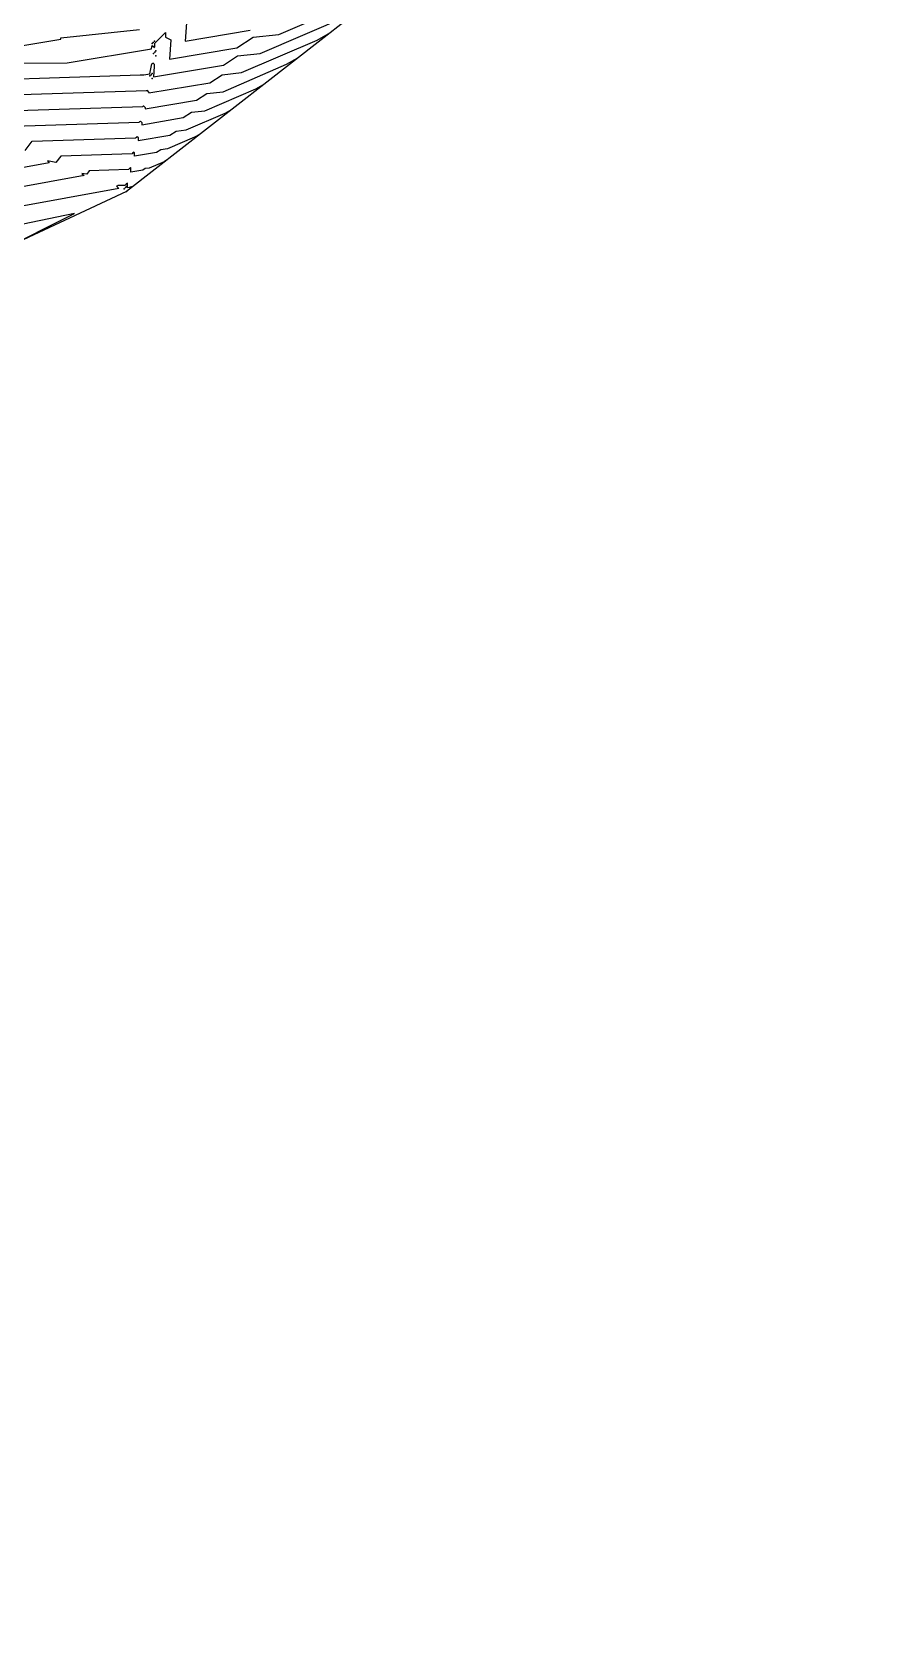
# Model space of a CAD drawing. Header units: metres. Extents: x 419582 to 423558, y 4805372 to 4807539.
# Drawn here: x 421427 to 421496.3, y 4806058.6 to 4806188.4 of the extents above; entities that cross this region are included whole.
import ezdxf

# ---------------------------------------------------------------- set-up
doc = ezdxf.new("R2010")
doc.units = ezdxf.units.M
for name, color, linetype in [('C-TINN', 4, 'Continuous'), ('C-TINN-BNDY', 110, 'Continuous'), ('C-TOPO-MAJR', 9, 'Continuous'), ('C-TOPO-MINR', 8, 'Continuous')]:
    doc.layers.add(name, color=color, linetype=linetype)

msp = doc.modelspace()

# ---------------------------------------------------------------- linework, layer by layer
at = {"layer": 'C-TINN', "color": 4, "linetype": 'Continuous', "lineweight": -3}
for p in [(421436.87, 4806187.64, 1753.79), (421436.67, 4806187.44, 1753.79), (421436.77, 4806187.54, 1753.79), (421436.79, 4806186.65, 1754.93), (421436.87, 4806187.24, 1753.79), (421436.89, 4806186.75, 1754.93), (421436.99, 4806186.85, 1754.93), (421436.99, 4806186.45, 1754.93), (421436.69, 4806185.03, 1755.08), (421436.49, 4806184.83, 1755.08), (421436.59, 4806184.93, 1755.08), (421436.69, 4806184.63, 1755.08), (421434.62, 4806175.92, 1762.22), (421434.42, 4806175.72, 1762.22), (421434.52, 4806175.82, 1762.22), (421434.62, 4806175.52, 1762.22)]:
    msp.add_point(p, dxfattribs=at)
at = {"layer": 'C-TINN-BNDY', "color": 110, "linetype": 'Continuous', "lineweight": -3, "flags": 128}
msp.add_lwpolyline([(422724.87, 4807165.92), (422697.08, 4807146.67), (422577.28, 4807048.8), (422494.93, 4806993.73), (422433.35, 4806948.24), (422390.21, 4806913.55), (422303.24, 4806847.72), (422229.68, 4806793.83), (422213.19, 4806781.58), (422179.34, 4806755.48), (422143.63, 4806726.94), (422090.94, 4806686.36), (421935.65, 4806537.41), (421807.76, 4806419.27), (421798.23, 4806410.98), (421750.84, 4806385.06), (421712.43, 4806364.25), (421678.37, 4806344.94), (421648.74, 4806328.11), (421541.25, 4806258.62), (421434.62, 4806175.52), (421305.47, 4806115.01), (421187.67, 4806058.56)], dxfattribs=at)
at = {"layer": 'C-TOPO-MAJR', "color": 9, "linetype": 'Continuous', "lineweight": -3, "flags": 128}
for points, elevation in [([(421417.8, 4806184.33), (421435.71, 4806184.91), (421436, 4806184.91), (421436.5, 4806184.99), (421436.65, 4806185.8), (421436.7, 4806185.85), (421436.74, 4806185.89), (421436.85, 4806185.79), (421436.85, 4806185.6), (421436.79, 4806184.75), (421442.43, 4806185.7), (421443.58, 4806186.45), (421445.4, 4806186.64), (421452.47, 4806189.69)], 1755), ([(421440.5, 4806180.1), (421440.11, 4806179.88), (421437.93, 4806178.94), (421437.37, 4806178.88), (421437.02, 4806178.65), (421435.26, 4806178.35), (421435.26, 4806178.63), (421435.2, 4806178.69), (421435.13, 4806178.62), (421435.06, 4806178.55), (421429.31, 4806178.37), (421428.92, 4806177.86), (421428.24, 4806177.97), (421428.38, 4806177.82), (421393.86, 4806171.52)], 1760)]:
    msp.add_lwpolyline(points, dxfattribs=dict(at, elevation=elevation))
at = {"layer": 'C-TOPO-MINR', "color": 8, "linetype": 'Continuous', "lineweight": -3, "flags": 128}
for points, elevation in [([(421425.91, 4806185.86), (421429.81, 4806185.88), (421436.64, 4806187.02), (421436.69, 4806187.29), (421436.86, 4806187.13), (421436.87, 4806187.15), (421436.89, 4806187.17), (421436.89, 4806187.49), (421437.77, 4806188.35), (421437.77, 4806187.97), (421438.18, 4806187.74), (421438.07, 4806186.19), (421443.51, 4806187.11), (421444.82, 4806187.96), (421446.89, 4806188.18), (421454.95, 4806191.65)], 1754), ([(421439.45, 4806189.13), (421439.35, 4806187.63), (421444.59, 4806188.52)], 1753), ([(421420.1, 4806183.14), (421436.22, 4806183.66), (421436.24, 4806183.67), (421436.25, 4806183.68), (421436.42, 4806183.51), (421436.42, 4806183.46), (421441.34, 4806184.29), (421442.34, 4806184.93), (421443.9, 4806185.1), (421450, 4806187.73), (421451.08, 4806188.35)], 1756), ([(421423.63, 4806186.86), (421429.31, 4806187.8), (421429.31, 4806187.92), (421435.67, 4806188.57)], 1753), ([(421422.4, 4806181.94), (421435.93, 4806182.38), (421435.96, 4806182.41), (421435.99, 4806182.43), (421436.13, 4806182.29), (421436.13, 4806182.18), (421440.26, 4806182.88), (421441.1, 4806183.42), (421442.41, 4806183.56), (421447.53, 4806185.77), (421448.44, 4806186.29)], 1757), ([(421424.71, 4806180.75), (421435.64, 4806181.1), (421435.68, 4806181.15), (421435.73, 4806181.19), (421435.84, 4806181.07), (421435.84, 4806180.9), (421439.18, 4806181.47), (421439.86, 4806181.91), (421440.92, 4806182.02), (421445.06, 4806183.8), (421445.79, 4806184.22)], 1758), ([(421426.44, 4806178.83), (421427.01, 4806179.56), (421435.35, 4806179.83), (421435.41, 4806179.88), (421435.46, 4806179.94), (421435.55, 4806179.85), (421435.55, 4806179.63), (421438.1, 4806180.06), (421438.61, 4806180.39), (421439.43, 4806180.48), (421442.58, 4806181.84), (421443.14, 4806182.16)], 1759), ([(421437.85, 4806178.04), (421437.64, 4806177.91), (421436.44, 4806177.4), (421436.13, 4806177.37), (421435.94, 4806177.24), (421434.97, 4806177.08), (421434.97, 4806177.41), (421434.94, 4806177.44), (421434.86, 4806177.36), (421434.77, 4806177.28), (421431.61, 4806177.17), (421431.4, 4806176.9), (421431.02, 4806176.96), (421431.19, 4806176.79), (421391.13, 4806169.47)], 1761), ([(421435.2, 4806175.97), (421435.16, 4806175.95), (421434.95, 4806175.86), (421434.89, 4806175.85), (421434.86, 4806175.83), (421434.68, 4806175.8), (421434.68, 4806176.19), (421434.68, 4806176.19), (421434.58, 4806176.1), (421434.48, 4806176), (421433.91, 4806175.98), (421433.87, 4806175.93), (421433.81, 4806175.94), (421434, 4806175.75), (421388.4, 4806167.43)], 1762), ([(421424.28, 4806170.67), (421430.41, 4806173.72), (421422.75, 4806172.14)], 1763)]:
    msp.add_lwpolyline(points, dxfattribs=dict(at, elevation=elevation))

doc.saveas('drawing.dxf')
